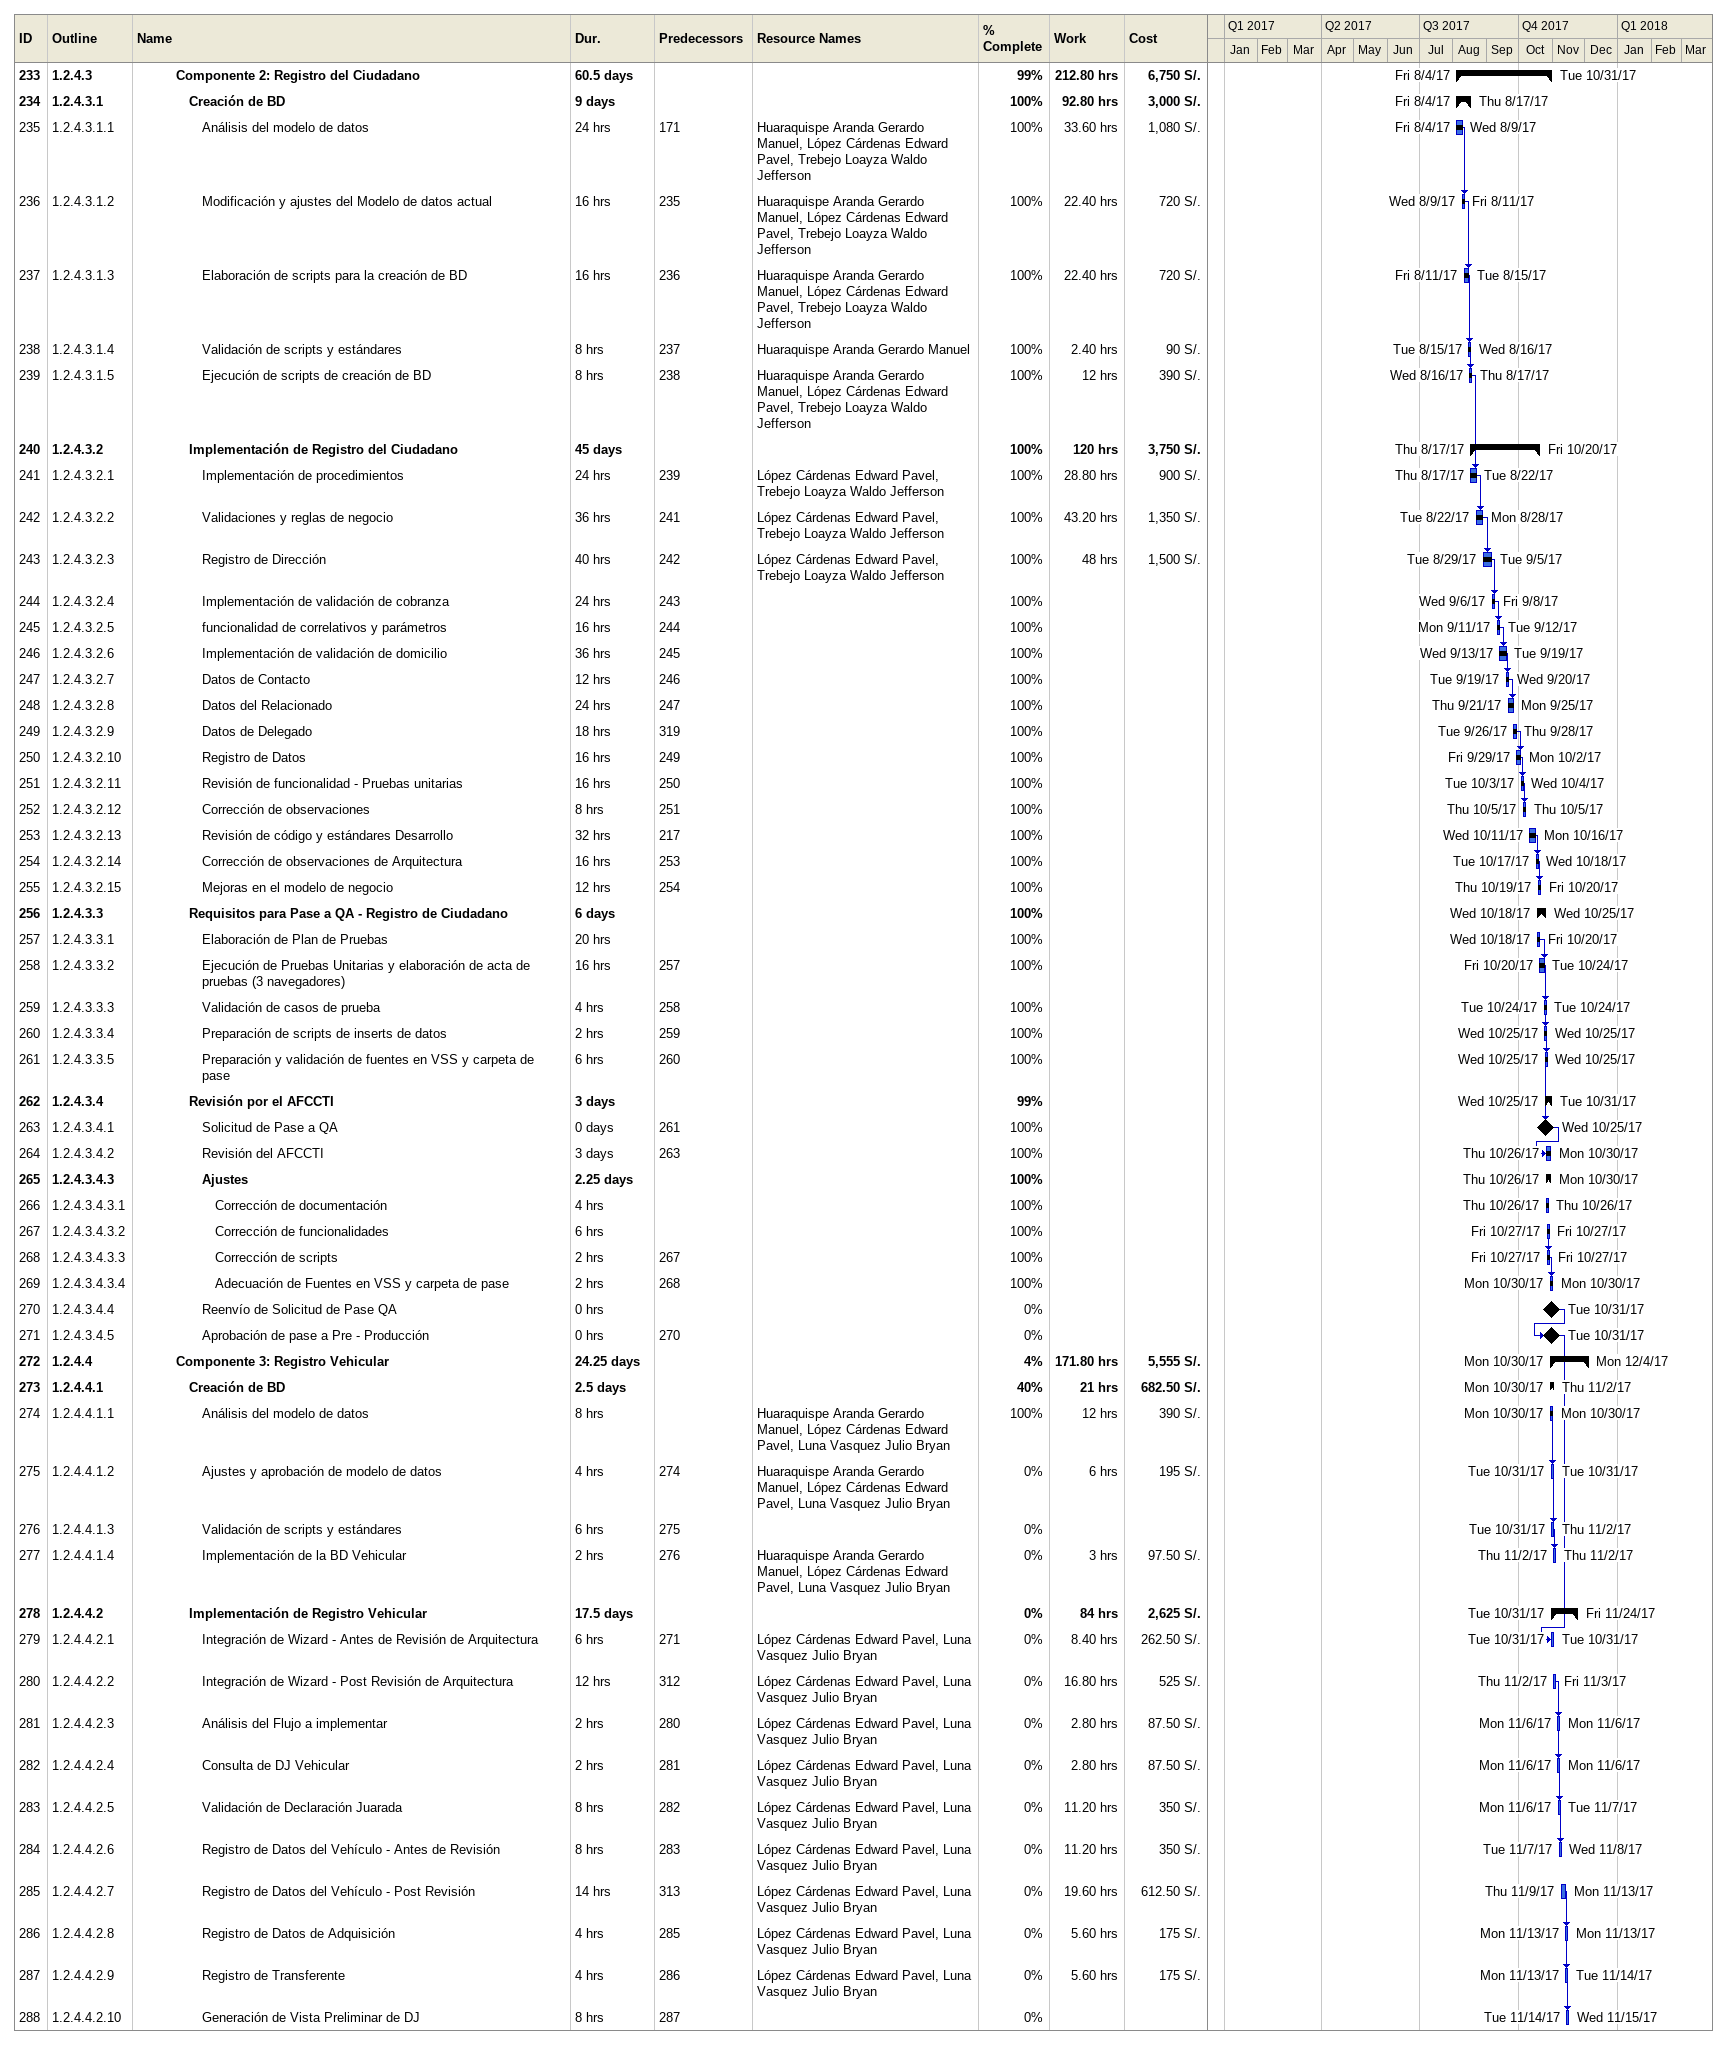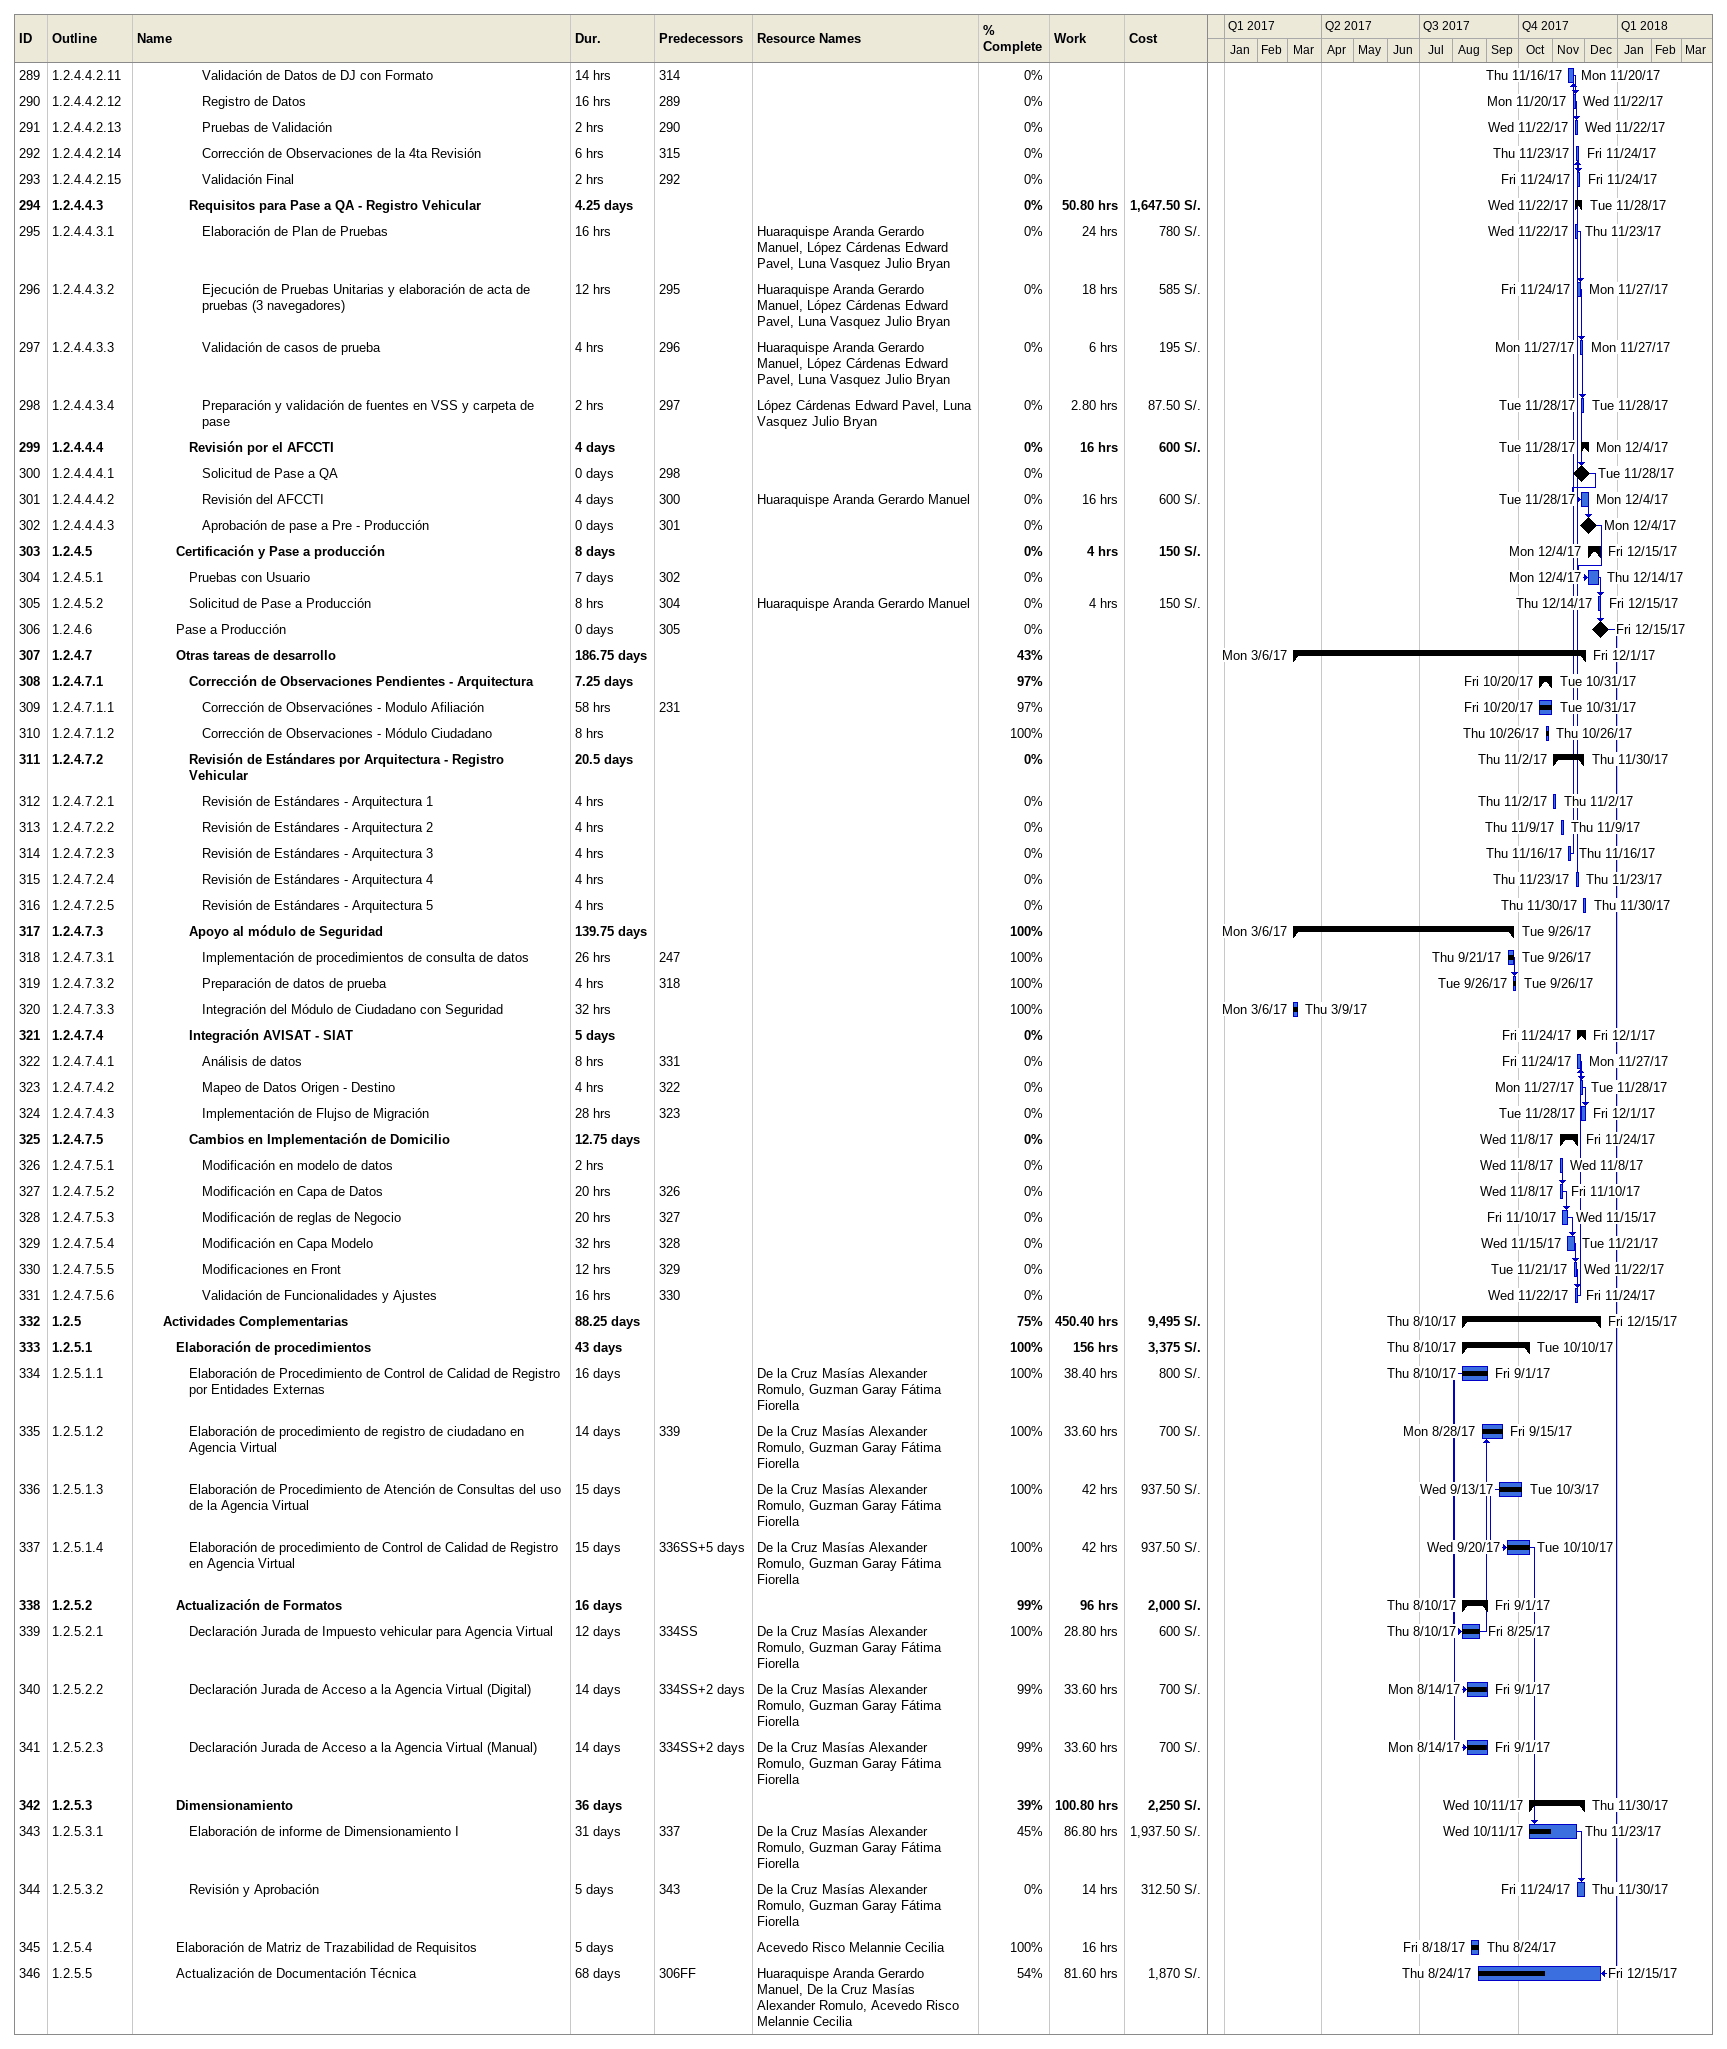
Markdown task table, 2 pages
| ID | WBS | Task | Duration | Start | Finish | Predecessors | Resources | % complete | Work (h) | Cost (S/.) |
|---|---|---|---|---|---|---|---|---|---|---|
| 233 | 1.2.4.3 | **Componente 2: Registro del Ciudadano** | 60.5d | 2017-08-04 | 2017-10-31 |  |  | 99 | 212.80 | 6750 |
| 234 | 1.2.4.3.1 | **Creación de BD** | 9d | 2017-08-04 | 2017-08-17 |  |  | 100 | 92.80 | 3000 |
| 235 | 1.2.4.3.1.1 | Análisis del modelo de datos | 24h | 2017-08-04 | 2017-08-09 | 171 | Huaraquispe Aranda Gerardo Manuel, López Cárdenas Edward Pavel, Trebejo Loayza Waldo Jefferson | 100 | 33.60 | 1080 |
| 236 | 1.2.4.3.1.2 | Modificación y ajustes del Modelo de datos actual | 16h | 2017-08-09 | 2017-08-11 | 235 | Huaraquispe Aranda Gerardo Manuel, López Cárdenas Edward Pavel, Trebejo Loayza Waldo Jefferson | 100 | 22.40 | 720 |
| 237 | 1.2.4.3.1.3 | Elaboración de scripts para la creación de BD | 16h | 2017-08-11 | 2017-08-15 | 236 | Huaraquispe Aranda Gerardo Manuel, López Cárdenas Edward Pavel, Trebejo Loayza Waldo Jefferson | 100 | 22.40 | 720 |
| 238 | 1.2.4.3.1.4 | Validación de scripts y estándares | 8h | 2017-08-15 | 2017-08-16 | 237 | Huaraquispe Aranda Gerardo Manuel | 100 | 2.40 | 90 |
| 239 | 1.2.4.3.1.5 | Ejecución de scripts de creación de BD | 8h | 2017-08-16 | 2017-08-17 | 238 | Huaraquispe Aranda Gerardo Manuel, López Cárdenas Edward Pavel, Trebejo Loayza Waldo Jefferson | 100 | 12 | 390 |
| 240 | 1.2.4.3.2 | **Implementación de Registro del Ciudadano** | 45d | 2017-08-17 | 2017-10-20 |  |  | 100 | 120 | 3750 |
| 241 | 1.2.4.3.2.1 | Implementación de procedimientos | 24h | 2017-08-17 | 2017-08-22 | 239 | López Cárdenas Edward Pavel, Trebejo Loayza Waldo Jefferson | 100 | 28.80 | 900 |
| 242 | 1.2.4.3.2.2 | Validaciones y reglas de negocio | 36h | 2017-08-22 | 2017-08-28 | 241 | López Cárdenas Edward Pavel, Trebejo Loayza Waldo Jefferson | 100 | 43.20 | 1350 |
| 243 | 1.2.4.3.2.3 | Registro de Dirección | 40h | 2017-08-29 | 2017-09-05 | 242 | López Cárdenas Edward Pavel, Trebejo Loayza Waldo Jefferson | 100 | 48 | 1500 |
| 244 | 1.2.4.3.2.4 | Implementación de validación de cobranza | 24h | 2017-09-06 | 2017-09-08 | 243 |  | 100 |  |  |
| 245 | 1.2.4.3.2.5 | funcionalidad de correlativos y parámetros | 16h | 2017-09-11 | 2017-09-12 | 244 |  | 100 |  |  |
| 246 | 1.2.4.3.2.6 | Implementación de validación de domicilio | 36h | 2017-09-13 | 2017-09-19 | 245 |  | 100 |  |  |
| 247 | 1.2.4.3.2.7 | Datos de Contacto | 12h | 2017-09-19 | 2017-09-20 | 246 |  | 100 |  |  |
| 248 | 1.2.4.3.2.8 | Datos del Relacionado | 24h | 2017-09-21 | 2017-09-25 | 247 |  | 100 |  |  |
| 249 | 1.2.4.3.2.9 | Datos de Delegado | 18h | 2017-09-26 | 2017-09-28 | 319 |  | 100 |  |  |
| 250 | 1.2.4.3.2.10 | Registro de Datos | 16h | 2017-09-29 | 2017-10-02 | 249 |  | 100 |  |  |
| 251 | 1.2.4.3.2.11 | Revisión de funcionalidad - Pruebas unitarias | 16h | 2017-10-03 | 2017-10-04 | 250 |  | 100 |  |  |
| 252 | 1.2.4.3.2.12 | Corrección de observaciones | 8h | 2017-10-05 | 2017-10-05 | 251 |  | 100 |  |  |
| 253 | 1.2.4.3.2.13 | Revisión de código y estándares Desarrollo | 32h | 2017-10-11 | 2017-10-16 | 217 |  | 100 |  |  |
| 254 | 1.2.4.3.2.14 | Corrección de observaciones de Arquitectura | 16h | 2017-10-17 | 2017-10-18 | 253 |  | 100 |  |  |
| 255 | 1.2.4.3.2.15 | Mejoras en el modelo de negocio | 12h | 2017-10-19 | 2017-10-20 | 254 |  | 100 |  |  |
| 256 | 1.2.4.3.3 | **Requisitos para Pase a QA - Registro de Ciudadano** | 6d | 2017-10-18 | 2017-10-25 |  |  | 100 |  |  |
| 257 | 1.2.4.3.3.1 | Elaboración de Plan de Pruebas | 20h | 2017-10-18 | 2017-10-20 |  |  | 100 |  |  |
| 258 | 1.2.4.3.3.2 | Ejecución de Pruebas Unitarias y elaboración de acta de pruebas (3 navegadores) | 16h | 2017-10-20 | 2017-10-24 | 257 |  | 100 |  |  |
| 259 | 1.2.4.3.3.3 | Validación de casos de prueba | 4h | 2017-10-24 | 2017-10-24 | 258 |  | 100 |  |  |
| 260 | 1.2.4.3.3.4 | Preparación de scripts de inserts de datos | 2h | 2017-10-25 | 2017-10-25 | 259 |  | 100 |  |  |
| 261 | 1.2.4.3.3.5 | Preparación y validación de fuentes en VSS y carpeta de pase | 6h | 2017-10-25 | 2017-10-25 | 260 |  | 100 |  |  |
| 262 | 1.2.4.3.4 | **Revisión por el AFCCTI** | 3d | 2017-10-25 | 2017-10-31 |  |  | 99 |  |  |
| 263 | 1.2.4.3.4.1 | Solicitud de Pase a QA | 0d | 2017-10-25 | 2017-10-25 | 261 |  | 100 |  |  |
| 264 | 1.2.4.3.4.2 | Revisión del AFCCTI | 3d | 2017-10-26 | 2017-10-30 | 263 |  | 100 |  |  |
| 265 | 1.2.4.3.4.3 | **Ajustes** | 2.25d | 2017-10-26 | 2017-10-30 |  |  | 100 |  |  |
| 266 | 1.2.4.3.4.3.1 | Corrección de documentación | 4h | 2017-10-26 | 2017-10-26 |  |  | 100 |  |  |
| 267 | 1.2.4.3.4.3.2 | Corrección de funcionalidades | 6h | 2017-10-27 | 2017-10-27 |  |  | 100 |  |  |
| 268 | 1.2.4.3.4.3.3 | Corrección de scripts | 2h | 2017-10-27 | 2017-10-27 | 267 |  | 100 |  |  |
| 269 | 1.2.4.3.4.3.4 | Adecuación de Fuentes en VSS y carpeta de pase | 2h | 2017-10-30 | 2017-10-30 | 268 |  | 100 |  |  |
| 270 | 1.2.4.3.4.4 | Reenvío de Solicitud de Pase QA | 0h | 2017-10-31 | 2017-10-31 |  |  | 0 |  |  |
| 271 | 1.2.4.3.4.5 | Aprobación de pase a Pre - Producción | 0h | 2017-10-31 | 2017-10-31 | 270 |  | 0 |  |  |
| 272 | 1.2.4.4 | **Componente 3: Registro Vehicular** | 24.25d | 2017-10-30 | 2017-12-04 |  |  | 4 | 171.80 | 5555 |
| 273 | 1.2.4.4.1 | **Creación de BD** | 2.5d | 2017-10-30 | 2017-11-02 |  |  | 40 | 21 | 682.50 |
| 274 | 1.2.4.4.1.1 | Análisis del modelo de datos | 8h | 2017-10-30 | 2017-10-30 |  | Huaraquispe Aranda Gerardo Manuel, López Cárdenas Edward Pavel, Luna Vasquez Julio Bryan | 100 | 12 | 390 |
| 275 | 1.2.4.4.1.2 | Ajustes y aprobación de modelo de datos | 4h | 2017-10-31 | 2017-10-31 | 274 | Huaraquispe Aranda Gerardo Manuel, López Cárdenas Edward Pavel, Luna Vasquez Julio Bryan | 0 | 6 | 195 |
| 276 | 1.2.4.4.1.3 | Validación de scripts y estándares | 6h | 2017-10-31 | 2017-11-02 | 275 |  | 0 |  |  |
| 277 | 1.2.4.4.1.4 | Implementación de la BD Vehicular | 2h | 2017-11-02 | 2017-11-02 | 276 | Huaraquispe Aranda Gerardo Manuel, López Cárdenas Edward Pavel, Luna Vasquez Julio Bryan | 0 | 3 | 97.50 |
| 278 | 1.2.4.4.2 | **Implementación de Registro Vehicular** | 17.5d | 2017-10-31 | 2017-11-24 |  |  | 0 | 84 | 2625 |
| 279 | 1.2.4.4.2.1 | Integración de Wizard - Antes de Revisión de Arquitectura | 6h | 2017-10-31 | 2017-10-31 | 271 | López Cárdenas Edward Pavel, Luna Vasquez Julio Bryan | 0 | 8.40 | 262.50 |
| 280 | 1.2.4.4.2.2 | Integración de Wizard - Post Revisión de Arquitectura | 12h | 2017-11-02 | 2017-11-03 | 312 | López Cárdenas Edward Pavel, Luna Vasquez Julio Bryan | 0 | 16.80 | 525 |
| 281 | 1.2.4.4.2.3 | Análisis del Flujo a implementar | 2h | 2017-11-06 | 2017-11-06 | 280 | López Cárdenas Edward Pavel, Luna Vasquez Julio Bryan | 0 | 2.80 | 87.50 |
| 282 | 1.2.4.4.2.4 | Consulta de DJ Vehicular | 2h | 2017-11-06 | 2017-11-06 | 281 | López Cárdenas Edward Pavel, Luna Vasquez Julio Bryan | 0 | 2.80 | 87.50 |
| 283 | 1.2.4.4.2.5 | Validación de Declaración Juarada | 8h | 2017-11-06 | 2017-11-07 | 282 | López Cárdenas Edward Pavel, Luna Vasquez Julio Bryan | 0 | 11.20 | 350 |
| 284 | 1.2.4.4.2.6 | Registro de Datos del Vehículo - Antes de Revisión | 8h | 2017-11-07 | 2017-11-08 | 283 | López Cárdenas Edward Pavel, Luna Vasquez Julio Bryan | 0 | 11.20 | 350 |
| 285 | 1.2.4.4.2.7 | Registro de Datos del Vehículo - Post Revisión | 14h | 2017-11-09 | 2017-11-13 | 313 | López Cárdenas Edward Pavel, Luna Vasquez Julio Bryan | 0 | 19.60 | 612.50 |
| 286 | 1.2.4.4.2.8 | Registro de Datos de Adquisición | 4h | 2017-11-13 | 2017-11-13 | 285 | López Cárdenas Edward Pavel, Luna Vasquez Julio Bryan | 0 | 5.60 | 175 |
| 287 | 1.2.4.4.2.9 | Registro de Transferente | 4h | 2017-11-13 | 2017-11-14 | 286 | López Cárdenas Edward Pavel, Luna Vasquez Julio Bryan | 0 | 5.60 | 175 |
| 288 | 1.2.4.4.2.10 | Generación de Vista Preliminar de DJ | 8h | 2017-11-14 | 2017-11-15 | 287 |  | 0 |  |  |
| 289 | 1.2.4.4.2.11 | Validación de Datos de DJ con Formato | 14h | 2017-11-16 | 2017-11-20 | 314 |  | 0 |  |  |
| 290 | 1.2.4.4.2.12 | Registro de Datos | 16h | 2017-11-20 | 2017-11-22 | 289 |  | 0 |  |  |
| 291 | 1.2.4.4.2.13 | Pruebas de Validación | 2h | 2017-11-22 | 2017-11-22 | 290 |  | 0 |  |  |
| 292 | 1.2.4.4.2.14 | Corrección de Observaciones de la 4ta Revisión | 6h | 2017-11-23 | 2017-11-24 | 315 |  | 0 |  |  |
| 293 | 1.2.4.4.2.15 | Validación Final | 2h | 2017-11-24 | 2017-11-24 | 292 |  | 0 |  |  |
| 294 | 1.2.4.4.3 | **Requisitos para Pase a QA - Registro Vehicular** | 4.25d | 2017-11-22 | 2017-11-28 |  |  | 0 | 50.80 | 1647.50 |
| 295 | 1.2.4.4.3.1 | Elaboración de Plan de Pruebas | 16h | 2017-11-22 | 2017-11-23 |  | Huaraquispe Aranda Gerardo Manuel, López Cárdenas Edward Pavel, Luna Vasquez Julio Bryan | 0 | 24 | 780 |
| 296 | 1.2.4.4.3.2 | Ejecución de Pruebas Unitarias y elaboración de acta de pruebas (3 navegadores) | 12h | 2017-11-24 | 2017-11-27 | 295 | Huaraquispe Aranda Gerardo Manuel, López Cárdenas Edward Pavel, Luna Vasquez Julio Bryan | 0 | 18 | 585 |
| 297 | 1.2.4.4.3.3 | Validación de casos de prueba | 4h | 2017-11-27 | 2017-11-27 | 296 | Huaraquispe Aranda Gerardo Manuel, López Cárdenas Edward Pavel, Luna Vasquez Julio Bryan | 0 | 6 | 195 |
| 298 | 1.2.4.4.3.4 | Preparación y validación de fuentes en VSS y carpeta de pase | 2h | 2017-11-28 | 2017-11-28 | 297 | López Cárdenas Edward Pavel, Luna Vasquez Julio Bryan | 0 | 2.80 | 87.50 |
| 299 | 1.2.4.4.4 | **Revisión por el AFCCTI** | 4d | 2017-11-28 | 2017-12-04 |  |  | 0 | 16 | 600 |
| 300 | 1.2.4.4.4.1 | Solicitud de Pase a QA | 0d | 2017-11-28 | 2017-11-28 | 298 |  | 0 |  |  |
| 301 | 1.2.4.4.4.2 | Revisión del AFCCTI | 4d | 2017-11-28 | 2017-12-04 | 300 | Huaraquispe Aranda Gerardo Manuel | 0 | 16 | 600 |
| 302 | 1.2.4.4.4.3 | Aprobación de pase a Pre - Producción | 0d | 2017-12-04 | 2017-12-04 | 301 |  | 0 |  |  |
| 303 | 1.2.4.5 | **Certificación y Pase a producción** | 8d | 2017-12-04 | 2017-12-15 |  |  | 0 | 4 | 150 |
| 304 | 1.2.4.5.1 | Pruebas con Usuario | 7d | 2017-12-04 | 2017-12-14 | 302 |  | 0 |  |  |
| 305 | 1.2.4.5.2 | Solicitud de Pase a Producción | 8h | 2017-12-14 | 2017-12-15 | 304 | Huaraquispe Aranda Gerardo Manuel | 0 | 4 | 150 |
| 306 | 1.2.4.6 | Pase a Producción | 0d | 2017-12-15 | 2017-12-15 | 305 |  | 0 |  |  |
| 307 | 1.2.4.7 | **Otras tareas de desarrollo** | 186.75d | 2017-03-06 | 2017-12-01 |  |  | 43 |  |  |
| 308 | 1.2.4.7.1 | **Corrección de Observaciones Pendientes - Arquitectura** | 7.25d | 2017-10-20 | 2017-10-31 |  |  | 97 |  |  |
| 309 | 1.2.4.7.1.1 | Corrección de Observaciónes - Modulo Afiliación | 58h | 2017-10-20 | 2017-10-31 | 231 |  | 97 |  |  |
| 310 | 1.2.4.7.1.2 | Corrección de Observaciones - Módulo Ciudadano | 8h | 2017-10-26 | 2017-10-26 |  |  | 100 |  |  |
| 311 | 1.2.4.7.2 | **Revisión de Estándares por Arquitectura - Registro Vehicular** | 20.5d | 2017-11-02 | 2017-11-30 |  |  | 0 |  |  |
| 312 | 1.2.4.7.2.1 | Revisión de Estándares - Arquitectura 1 | 4h | 2017-11-02 | 2017-11-02 |  |  | 0 |  |  |
| 313 | 1.2.4.7.2.2 | Revisión de Estándares - Arquitectura 2 | 4h | 2017-11-09 | 2017-11-09 |  |  | 0 |  |  |
| 314 | 1.2.4.7.2.3 | Revisión de Estándares - Arquitectura 3 | 4h | 2017-11-16 | 2017-11-16 |  |  | 0 |  |  |
| 315 | 1.2.4.7.2.4 | Revisión de Estándares - Arquitectura 4 | 4h | 2017-11-23 | 2017-11-23 |  |  | 0 |  |  |
| 316 | 1.2.4.7.2.5 | Revisión de Estándares - Arquitectura 5 | 4h | 2017-11-30 | 2017-11-30 |  |  | 0 |  |  |
| 317 | 1.2.4.7.3 | **Apoyo al módulo de Seguridad** | 139.75d | 2017-03-06 | 2017-09-26 |  |  | 100 |  |  |
| 318 | 1.2.4.7.3.1 | Implementación de procedimientos de consulta de datos | 26h | 2017-09-21 | 2017-09-26 | 247 |  | 100 |  |  |
| 319 | 1.2.4.7.3.2 | Preparación de datos de prueba | 4h | 2017-09-26 | 2017-09-26 | 318 |  | 100 |  |  |
| 320 | 1.2.4.7.3.3 | Integración del Módulo de Ciudadano con Seguridad | 32h | 2017-03-06 | 2017-03-09 |  |  | 100 |  |  |
| 321 | 1.2.4.7.4 | **Integración AVISAT - SIAT** | 5d | 2017-11-24 | 2017-12-01 |  |  | 0 |  |  |
| 322 | 1.2.4.7.4.1 | Análisis de datos | 8h | 2017-11-24 | 2017-11-27 | 331 |  | 0 |  |  |
| 323 | 1.2.4.7.4.2 | Mapeo de Datos Origen - Destino | 4h | 2017-11-27 | 2017-11-28 | 322 |  | 0 |  |  |
| 324 | 1.2.4.7.4.3 | Implementación de Flujso de Migración | 28h | 2017-11-28 | 2017-12-01 | 323 |  | 0 |  |  |
| 325 | 1.2.4.7.5 | **Cambios en Implementación de Domicilio** | 12.75d | 2017-11-08 | 2017-11-24 |  |  | 0 |  |  |
| 326 | 1.2.4.7.5.1 | Modificación en modelo de datos | 2h | 2017-11-08 | 2017-11-08 |  |  | 0 |  |  |
| 327 | 1.2.4.7.5.2 | Modificación en Capa de Datos | 20h | 2017-11-08 | 2017-11-10 | 326 |  | 0 |  |  |
| 328 | 1.2.4.7.5.3 | Modificación de reglas de Negocio | 20h | 2017-11-10 | 2017-11-15 | 327 |  | 0 |  |  |
| 329 | 1.2.4.7.5.4 | Modificación en Capa Modelo | 32h | 2017-11-15 | 2017-11-21 | 328 |  | 0 |  |  |
| 330 | 1.2.4.7.5.5 | Modificaciones en Front | 12h | 2017-11-21 | 2017-11-22 | 329 |  | 0 |  |  |
| 331 | 1.2.4.7.5.6 | Validación de Funcionalidades y Ajustes | 16h | 2017-11-22 | 2017-11-24 | 330 |  | 0 |  |  |
| 332 | 1.2.5 | **Actividades Complementarias** | 88.25d | 2017-08-10 | 2017-12-15 |  |  | 75 | 450.40 | 9495 |
| 333 | 1.2.5.1 | **Elaboración de procedimientos** | 43d | 2017-08-10 | 2017-10-10 |  |  | 100 | 156 | 3375 |
| 334 | 1.2.5.1.1 | Elaboración de Procedimiento de Control de Calidad de Registro por Entidades Externas | 16d | 2017-08-10 | 2017-09-01 |  | De la Cruz Masías Alexander Romulo, Guzman Garay Fátima Fiorella | 100 | 38.40 | 800 |
| 335 | 1.2.5.1.2 | Elaboración de procedimiento de registro de ciudadano en Agencia Virtual | 14d | 2017-08-28 | 2017-09-15 | 339 | De la Cruz Masías Alexander Romulo, Guzman Garay Fátima Fiorella | 100 | 33.60 | 700 |
| 336 | 1.2.5.1.3 | Elaboración de Procedimiento de Atención de Consultas del uso de la Agencia Virtual | 15d | 2017-09-13 | 2017-10-03 |  | De la Cruz Masías Alexander Romulo, Guzman Garay Fátima Fiorella | 100 | 42 | 937.50 |
| 337 | 1.2.5.1.4 | Elaboración de procedimiento de Control de Calidad de Registro en Agencia Virtual | 15d | 2017-09-20 | 2017-10-10 | 336SS+5d | De la Cruz Masías Alexander Romulo, Guzman Garay Fátima Fiorella | 100 | 42 | 937.50 |
| 338 | 1.2.5.2 | **Actualización de Formatos** | 16d | 2017-08-10 | 2017-09-01 |  |  | 99 | 96 | 2000 |
| 339 | 1.2.5.2.1 | Declaración Jurada de Impuesto vehicular para Agencia Virtual | 12d | 2017-08-10 | 2017-08-25 | 334SS | De la Cruz Masías Alexander Romulo, Guzman Garay Fátima Fiorella | 100 | 28.80 | 600 |
| 340 | 1.2.5.2.2 | Declaración Jurada de Acceso a la Agencia Virtual (Digital) | 14d | 2017-08-14 | 2017-09-01 | 334SS+2d | De la Cruz Masías Alexander Romulo, Guzman Garay Fátima Fiorella | 99 | 33.60 | 700 |
| 341 | 1.2.5.2.3 | Declaración Jurada de Acceso a la Agencia Virtual (Manual) | 14d | 2017-08-14 | 2017-09-01 | 334SS+2d | De la Cruz Masías Alexander Romulo, Guzman Garay Fátima Fiorella | 99 | 33.60 | 700 |
| 342 | 1.2.5.3 | **Dimensionamiento** | 36d | 2017-10-11 | 2017-11-30 |  |  | 39 | 100.80 | 2250 |
| 343 | 1.2.5.3.1 | Elaboración de informe de Dimensionamiento I | 31d | 2017-10-11 | 2017-11-23 | 337 | De la Cruz Masías Alexander Romulo, Guzman Garay Fátima Fiorella | 45 | 86.80 | 1937.50 |
| 344 | 1.2.5.3.2 | Revisión y Aprobación | 5d | 2017-11-24 | 2017-11-30 | 343 | De la Cruz Masías Alexander Romulo, Guzman Garay Fátima Fiorella | 0 | 14 | 312.50 |
| 345 | 1.2.5.4 | Elaboración de Matriz de Trazabilidad de Requisitos | 5d | 2017-08-18 | 2017-08-24 |  | Acevedo Risco Melannie Cecilia | 100 | 16 |  |
| 346 | 1.2.5.5 | Actualización de Documentación Técnica | 68d | 2017-08-24 | 2017-12-15 | 306FF | Huaraquispe Aranda Gerardo Manuel, De la Cruz Masías Alexander Romulo, Acevedo Risco Melannie Cecilia | 54 | 81.60 | 1870 |
